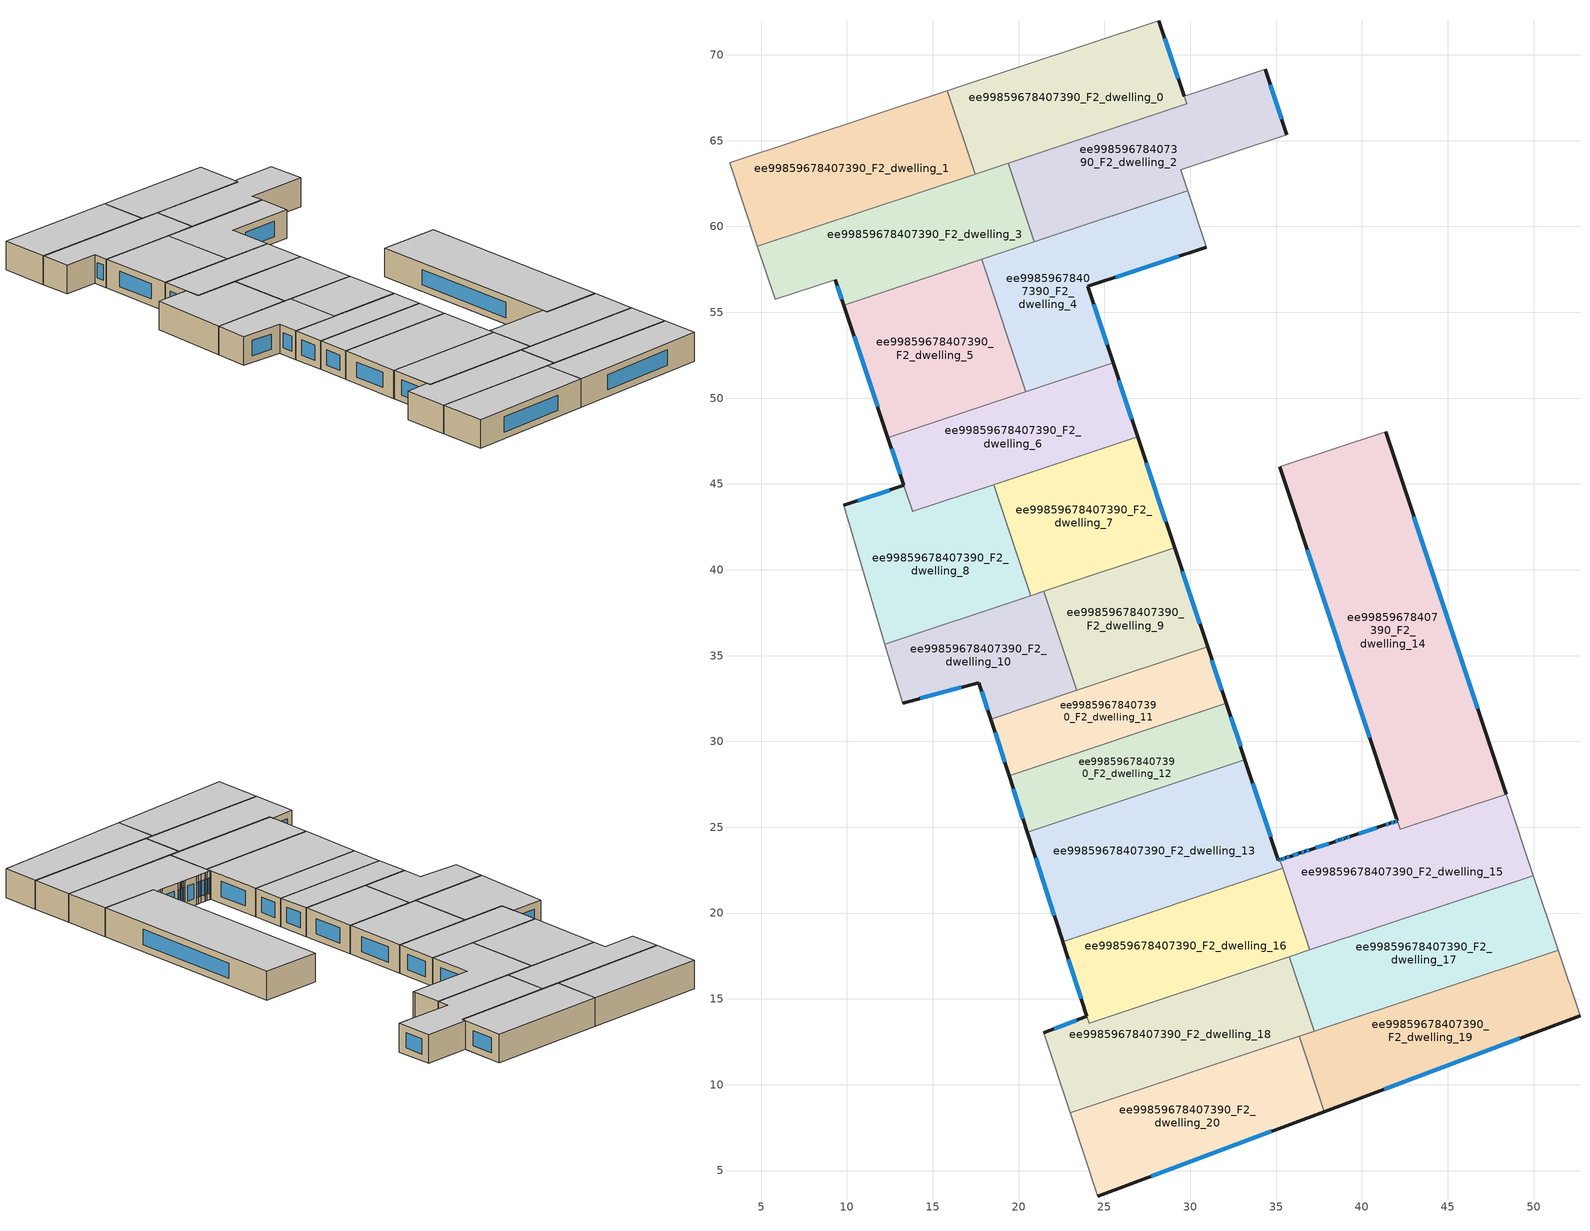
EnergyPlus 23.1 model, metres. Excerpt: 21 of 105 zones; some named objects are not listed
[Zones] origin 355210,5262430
ee99859678407390_F2_dwelling_0
 floor to ee99859678407390_F1_dwelling_0 (EU_floor_Construction): 28.17,71.99 29.78,67.15 17.46,63.05 15.84,67.92 z6
 wall outside (EU_wall_Construction): 29.64,67.58 28.17,71.99 z6:9
 wall to ee99859678407390_F2_dwelling_1 (EU_wall_Construction): 15.84,67.92 17.46,63.05 z6:9
 wall adiabatic (EU_wall_Construction): 28.17,71.99 15.84,67.92 z6:9
 wall to ee99859678407390_F2_dwelling_3 (EU_wall_Construction): 17.46,63.05 19.4,63.69 z6:9
 wall to ee99859678407390_F2_dwelling_2 (EU_wall_Construction): 20.61,64.1 29.78,67.15 29.64,67.58 / 19.4,63.69 20.61,64.09 z6:9
 window (EU_Window_Construction): 29.29,68.62 28.52,70.95 z6.7:8.3
 ceiling to ee99859678407390_F3_dwelling_0 (EU_floor_Construction): 29.78,67.15 28.17,71.99 15.84,67.92 17.46,63.05 z9
ee99859678407390_F2_dwelling_1
 floor to ee99859678407390_F1_dwelling_1 (EU_floor_Construction): 15.84,67.92 17.46,63.05 4.78,58.83 3.16,63.72 z6
 wall adiabatic (EU_wall_Construction): 15.84,67.92 3.16,63.72 4.78,58.83 z6:9
 wall to ee99859678407390_F2_dwelling_3 (EU_wall_Construction): 4.78,58.83 17.46,63.05 z6:9
 ceiling to ee99859678407390_F3_dwelling_1 (EU_floor_Construction): 17.46,63.05 15.84,67.92 3.16,63.72 4.78,58.83 z9
ee99859678407390_F2_dwelling_10
 floor to ee99859678407390_F1_dwelling_10 (EU_floor_Construction): 21.46,38.74 23.38,32.97 18.38,31.3 17.69,33.43 13.24,32.24 12.22,35.66 z6
 wall outside (EU_wall_Construction): 13.24,32.24 17.69,33.43 18.38,31.3 z6:9
 wall to ee99859678407390_F2_dwelling_9 (EU_wall_Construction): 23.38,32.97 21.46,38.74 z6:9
 wall adiabatic (EU_wall_Construction): 12.22,35.66 13.24,32.24 z6:9
 wall to ee99859678407390_F2_dwelling_8 (EU_wall_Construction): 20.7,38.49 12.22,35.66 z6:9
 wall to ee99859678407390_F2_dwelling_11 (EU_wall_Construction): 18.38,31.3 23.38,32.97 z6:9
 wall to ee99859678407390_F2_dwelling_7 (EU_wall_Construction): 21.46,38.74 20.7,38.49 z6:9
 window (EU_Window_Construction): 17.85,32.93 18.22,31.8 / 14.28,32.52 16.65,33.15 z6.7:8.3
 ceiling to ee99859678407390_F3_dwelling_10 (EU_floor_Construction): 23.38,32.97 21.46,38.74 12.22,35.66 13.24,32.24 17.69,33.43 18.38,31.3 z9
ee99859678407390_F2_dwelling_11
 floor to ee99859678407390_F1_dwelling_11 (EU_floor_Construction): 31.01,35.5 32.1,32.22 19.44,28.01 18.38,31.3 z6
 wall outside (EU_wall_Construction): 18.38,31.3 19.44,28.01 / 32.1,32.22 31.01,35.5 z6:9
 wall to ee99859678407390_F2_dwelling_12 (EU_wall_Construction): 19.44,28.01 32.1,32.22 z6:9
 wall to ee99859678407390_F2_dwelling_9 (EU_wall_Construction): 31.01,35.5 23.38,32.97 z6:9
 window (EU_Window_Construction): 18.63,30.53 19.19,28.78 / 31.84,32.99 31.26,34.73 z6.7:8.3
 ceiling to ee99859678407390_F3_dwelling_11 (EU_floor_Construction): 32.1,32.22 31.01,35.5 18.38,31.3 19.44,28.01 z9
ee99859678407390_F2_dwelling_12
 floor to ee99859678407390_F1_dwelling_12 (EU_floor_Construction): 32.1,32.22 33.19,28.94 20.51,24.72 19.44,28.01 z6
 wall outside (EU_wall_Construction): 19.44,28.01 20.51,24.72 / 33.19,28.94 32.1,32.22 z6:9
 wall to ee99859678407390_F2_dwelling_13 (EU_wall_Construction): 20.51,24.72 33.19,28.94 z6:9
 window (EU_Window_Construction): 19.69,27.24 20.26,25.49 / 32.93,29.71 32.35,31.45 z6.7:8.3
 ceiling to ee99859678407390_F3_dwelling_12 (EU_floor_Construction): 33.19,28.94 32.1,32.22 19.44,28.01 20.51,24.72 z9
ee99859678407390_F2_dwelling_13
 floor to ee99859678407390_F1_dwelling_13 (EU_floor_Construction): 33.19,28.94 35.14,23.08 35.22,23.1 35.39,22.6 22.57,18.34 22.57,18.35 20.51,24.72 z6
 wall outside (EU_wall_Construction): 20.51,24.72 22.57,18.35 22.57,18.34 / 35.22,23.1 35.14,23.08 33.19,28.94 z6:9
 wall to ee99859678407390_F2_dwelling_16 (EU_wall_Construction): 22.57,18.34 35.39,22.6 z6:9
 wall to ee99859678407390_F2_dwelling_15 (EU_wall_Construction): 35.39,22.6 35.22,23.1 z6:9
 window (EU_Window_Construction): 20.99,23.22 22.08,19.84 / 34.68,24.45 33.65,27.56 / 35.2,23.1 35.16,23.08 z6.7:8.3
 ceiling to ee99859678407390_F3_dwelling_13 (EU_floor_Construction): 35.39,22.6 35.22,23.1 35.14,23.08 33.19,28.94 20.51,24.72 22.57,18.35 22.57,18.34 z9
ee99859678407390_F2_dwelling_14
 floor to ee99859678407390_F1_dwelling_14 (EU_floor_Construction): 41.38,48.05 48.41,26.93 42.23,24.88 35.2,46 z6
 wall outside (EU_wall_Construction): 35.2,46 42.06,25.38 / 48.41,26.93 41.38,48.05 z6:9
 wall adiabatic (EU_wall_Construction): 41.38,48.05 35.2,46 z6:9
 wall to ee99859678407390_F2_dwelling_15 (EU_wall_Construction): 42.06,25.38 42.22,24.88 / 42.23,24.88 48.41,26.93 z6:9
 window (EU_Window_Construction): 36.81,41.16 40.45,30.22 / 46.76,31.89 43.03,43.09 z6.7:8.3
 ceiling to ee99859678407390_F3_dwelling_14 (EU_floor_Construction): 48.41,26.93 41.38,48.05 35.2,46 42.23,24.88 z9
ee99859678407390_F2_dwelling_15
 floor to ee99859678407390_F1_dwelling_15 (EU_floor_Construction): 48.41,26.93 49.99,22.19 36.96,17.86 35.22,23.11 35.28,23.12 35.56,23.22 35.85,23.31 35.88,23.32 36.42,23.5 36.7,23.6 36.99,23.69 38.41,24.17 38.7,24.26 38.78,24.29 39,24.36 39.07,24.38 39.35,24.48 41.35,25.14 41.63,25.23 41.92,25.33 42.06,25.38 42.22,24.88 z6
 wall outside (EU_wall_Construction): 42.06,25.38 41.92,25.33 41.63,25.23 41.35,25.14 39.35,24.48 39.07,24.38 39,24.36 38.78,24.29 38.7,24.26 38.41,24.17 36.99,23.69 36.7,23.6 36.42,23.5 35.88,23.32 35.85,23.31 35.56,23.22 35.28,23.12 35.22,23.11 z6:9
 wall adiabatic (EU_wall_Construction): 49.99,22.19 48.41,26.93 z6:9
 wall to ee99859678407390_F2_dwelling_17 (EU_wall_Construction): 36.96,17.86 49.99,22.19 z6:9
 wall to ee99859678407390_F2_dwelling_16 (EU_wall_Construction): 35.39,22.6 36.96,17.86 z6:9
 window (EU_Window_Construction): 35.26,23.12 35.23,23.11 / 35.5,23.2 35.34,23.15 / 35.78,23.29 35.63,23.24 / 36.29,23.46 36,23.37 / 36.64,23.57 36.48,23.52 / 36.92,23.67 36.77,23.62 / 38.08,24.05 37.32,23.8 / 38.63,24.24 38.48,24.19 / 38.76,24.28 38.72,24.27 / 38.95,24.34 38.83,24.3 / 39.05,24.38 39.02,24.37 / 39.29,24.45 39.13,24.4 / 40.88,24.98 39.82,24.63 / 41.56,25.21 41.41,25.16 / 41.85,25.31 41.7,25.26 / 42.02,25.36 41.95,25.34 z6.7:8.3
 ceiling to ee99859678407390_F3_dwelling_15 (EU_floor_Construction): 49.99,22.19 48.41,26.93 42.22,24.88 42.06,25.38 41.92,25.33 41.63,25.23 41.35,25.14 39.35,24.48 39.07,24.38 39,24.36 38.78,24.29 38.7,24.26 38.41,24.17 36.99,23.69 36.7,23.6 36.42,23.5 35.88,23.32 35.85,23.31 35.56,23.22 35.28,23.12 35.22,23.11 36.96,17.86 z9
ee99859678407390_F2_dwelling_16
 floor to ee99859678407390_F1_dwelling_16 (EU_floor_Construction): 35.39,22.6 36.96,17.86 24.11,13.58 22.57,18.34 z6
 wall outside (EU_wall_Construction): 22.57,18.34 23.97,13.99 z6:9
 wall to ee99859678407390_F2_dwelling_18 (EU_wall_Construction): 23.98,13.98 24.11,13.58 35.78,17.46 z6:9
 wall to ee99859678407390_F2_dwelling_17 (EU_wall_Construction): 35.78,17.46 36.96,17.86 z6:9
 window (EU_Window_Construction): 22.9,17.32 23.64,15.01 z6.7:8.3
 ceiling to ee99859678407390_F3_dwelling_16 (EU_floor_Construction): 36.96,17.86 35.39,22.6 22.57,18.34 24.11,13.58 z9
ee99859678407390_F2_dwelling_17
 floor to ee99859678407390_F1_dwelling_17 (EU_floor_Construction): 49.99,22.19 51.43,17.83 37.22,13.11 35.78,17.46 z6
 wall adiabatic (EU_wall_Construction): 51.43,17.83 49.99,22.19 z6:9
 wall to ee99859678407390_F2_dwelling_18 (EU_wall_Construction): 35.78,17.46 37.22,13.11 z6:9
 wall to ee99859678407390_F2_dwelling_19 (EU_wall_Construction): 37.22,13.11 51.43,17.83 z6:9
 ceiling to ee99859678407390_F3_dwelling_17 (EU_floor_Construction): 51.43,17.83 49.99,22.19 35.78,17.46 37.22,13.11 z9
ee99859678407390_F2_dwelling_18
 floor to ee99859678407390_F1_dwelling_18 (EU_floor_Construction): 35.78,17.46 37.22,13.11 23.01,8.38 21.47,13.04 23.98,13.98 24.11,13.58 z6
 wall outside (EU_wall_Construction): 23.98,13.98 21.47,13.04 z6:9
 wall adiabatic (EU_wall_Construction): 21.47,13.04 23.01,8.38 z6:9
 wall to ee99859678407390_F2_dwelling_20 (EU_wall_Construction): 23.01,8.38 36.36,12.82 z6:9
 wall to ee99859678407390_F2_dwelling_19 (EU_wall_Construction): 36.36,12.82 37.23,13.11 z6:9
 window (EU_Window_Construction): 23.39,13.76 22.06,13.26 z6.7:8.3
 ceiling to ee99859678407390_F3_dwelling_18 (EU_floor_Construction): 37.22,13.11 35.78,17.46 24.11,13.58 23.98,13.98 21.47,13.04 23.01,8.38 z9
ee99859678407390_F2_dwelling_19
 floor to ee99859678407390_F1_dwelling_19 (EU_floor_Construction): 51.43,17.83 52.7,14.01 37.81,8.44 36.36,12.82 z6
 wall outside (EU_wall_Construction): 37.81,8.44 52.7,14.01 z6:9
 wall adiabatic (EU_wall_Construction): 52.7,14.01 51.43,17.83 z6:9
 wall to ee99859678407390_F2_dwelling_20 (EU_wall_Construction): 36.36,12.82 37.81,8.44 z6:9
 window (EU_Window_Construction): 41.31,9.75 49.21,12.7 z6.7:8.3
 ceiling to ee99859678407390_F3_dwelling_19 (EU_floor_Construction): 52.7,14.01 51.43,17.83 36.36,12.82 37.81,8.44 z9
ee99859678407390_F2_dwelling_2
 floor to ee99859678407390_F1_dwelling_2 (EU_floor_Construction): 34.37,69.14 35.63,65.35 29.45,63.31 29.86,62.07 20.92,59.1 19.4,63.69 29.78,67.15 29.64,67.58 z6
 wall outside (EU_wall_Construction): 35.63,65.35 34.37,69.14 z6:9
 wall adiabatic (EU_wall_Construction): 29.86,62.07 29.45,63.31 35.63,65.35 / 34.37,69.14 29.64,67.58 z6:9
 wall to ee99859678407390_F2_dwelling_3 (EU_wall_Construction): 19.4,63.69 20.92,59.1 z6:9
 wall to ee99859678407390_F2_dwelling_4 (EU_wall_Construction): 20.92,59.1 29.86,62.07 z6:9
 window (EU_Window_Construction): 35.34,66.24 34.67,68.25 z6.7:8.3
 ceiling to ee99859678407390_F3_dwelling_2 (EU_floor_Construction): 35.63,65.35 34.37,69.14 29.64,67.58 29.78,67.15 19.4,63.69 20.92,59.1 29.86,62.07 29.45,63.31 z9
ee99859678407390_F2_dwelling_20
 floor to ee99859678407390_F1_dwelling_20 (EU_floor_Construction): 36.36,12.82 37.81,8.44 24.62,3.5 23.01,8.38 z6
 wall outside (EU_wall_Construction): 24.62,3.5 37.81,8.44 z6:9
 wall adiabatic (EU_wall_Construction): 23.01,8.38 24.62,3.5 z6:9
 window (EU_Window_Construction): 27.72,4.66 34.72,7.28 z6.7:8.3
 ceiling to ee99859678407390_F3_dwelling_20 (EU_floor_Construction): 37.81,8.44 36.36,12.82 23.01,8.38 24.62,3.5 z9
ee99859678407390_F2_dwelling_3
 floor to ee99859678407390_F1_dwelling_3 (EU_floor_Construction): 19.4,63.69 20.92,59.1 9.83,55.41 9.33,56.91 5.81,55.75 4.78,58.83 z6
 wall outside (EU_wall_Construction): 9.33,56.91 9.83,55.41 z6:9
 wall adiabatic (EU_wall_Construction): 4.78,58.83 5.81,55.75 9.33,56.91 z6:9
 wall to ee99859678407390_F2_dwelling_5 (EU_wall_Construction): 9.83,55.41 17.85,58.08 z6:9
 wall to ee99859678407390_F2_dwelling_4 (EU_wall_Construction): 17.85,58.08 20.92,59.1 z6:9
 window (EU_Window_Construction): 9.45,56.56 9.71,55.76 z6.7:8.3
 ceiling to ee99859678407390_F3_dwelling_3 (EU_floor_Construction): 20.92,59.1 19.4,63.69 4.78,58.83 5.81,55.75 9.33,56.91 9.83,55.41 z9
ee99859678407390_F2_dwelling_4
 floor to ee99859678407390_F1_dwelling_4 (EU_floor_Construction): 29.86,62.07 30.88,58.98 30.94,58.8 24.02,56.51 25.5,52.06 20.41,50.37 17.85,58.08 z6
 wall outside (EU_wall_Construction): 25.5,52.06 24.02,56.51 30.94,58.8 z6:9
 wall to ee99859678407390_F2_dwelling_5 (EU_wall_Construction): 17.85,58.08 20.41,50.37 z6:9
 wall adiabatic (EU_wall_Construction): 30.94,58.8 30.88,58.98 29.86,62.07 z6:9
 wall to ee99859678407390_F2_dwelling_6 (EU_wall_Construction): 20.41,50.37 25.5,52.06 z6:9
 window (EU_Window_Construction): 25.65,57.05 29.32,58.26 / 25.15,53.1 24.37,55.47 z6.7:8.3
 ceiling to ee99859678407390_F3_dwelling_4 (EU_floor_Construction): 25.5,52.06 24.02,56.51 30.94,58.8 30.88,58.98 29.86,62.07 17.85,58.08 20.41,50.37 z9
ee99859678407390_F2_dwelling_5
 floor to ee99859678407390_F1_dwelling_5 (EU_floor_Construction): 17.85,58.08 20.41,50.37 12.39,47.7 9.83,55.41 z6
 wall outside (EU_wall_Construction): 9.83,55.41 12.39,47.7 z6:9
 wall to ee99859678407390_F2_dwelling_6 (EU_wall_Construction): 12.39,47.7 20.41,50.36 z6:9
 window (EU_Window_Construction): 10.43,53.6 11.79,49.51 z6.7:8.3
 ceiling to ee99859678407390_F3_dwelling_5 (EU_floor_Construction): 20.41,50.37 17.85,58.08 9.83,55.41 12.39,47.7 z9
ee99859678407390_F2_dwelling_6
 floor to ee99859678407390_F1_dwelling_6 (EU_floor_Construction): 25.5,52.06 26.93,47.75 13.83,43.39 12.39,47.7 z6
 wall outside (EU_wall_Construction): 12.39,47.7 13.32,44.92 / 26.93,47.75 25.5,52.06 z6:9
 wall to ee99859678407390_F2_dwelling_8 (EU_wall_Construction): 13.32,44.91 13.82,43.39 / 13.83,43.39 18.55,44.96 z6:9
 wall to ee99859678407390_F2_dwelling_7 (EU_wall_Construction): 18.55,44.96 26.93,47.75 z6:9
 window (EU_Window_Construction): 12.61,47.05 13.1,45.57 / 26.6,48.76 25.84,51.05 z6.7:8.3
 ceiling to ee99859678407390_F3_dwelling_6 (EU_floor_Construction): 26.93,47.75 25.5,52.06 12.39,47.7 13.83,43.39 z9
ee99859678407390_F2_dwelling_7
 floor to ee99859678407390_F1_dwelling_7 (EU_floor_Construction): 26.93,47.75 29.09,41.27 20.7,38.49 18.55,44.96 z6
 wall outside (EU_wall_Construction): 29.09,41.27 26.93,47.75 z6:9
 wall to ee99859678407390_F2_dwelling_8 (EU_wall_Construction): 18.55,44.96 20.7,38.49 z6:9
 wall to ee99859678407390_F2_dwelling_9 (EU_wall_Construction): 21.46,38.74 29.09,41.27 z6:9
 window (EU_Window_Construction): 28.58,42.8 27.44,46.23 z6.7:8.3
 ceiling to ee99859678407390_F3_dwelling_7 (EU_floor_Construction): 29.09,41.27 26.93,47.75 18.55,44.96 20.7,38.49 z9
ee99859678407390_F2_dwelling_8
 floor to ee99859678407390_F1_dwelling_8 (EU_floor_Construction): 18.55,44.96 20.7,38.49 12.22,35.66 9.8,43.75 13.32,44.91 13.82,43.39 z6
 wall outside (EU_wall_Construction): 13.32,44.91 9.8,43.75 z6:9
 wall adiabatic (EU_wall_Construction): 9.8,43.75 12.22,35.66 z6:9
 window (EU_Window_Construction): 12.49,44.64 10.63,44.03 z6.7:8.3
 ceiling to ee99859678407390_F3_dwelling_8 (EU_floor_Construction): 20.7,38.49 18.55,44.96 13.82,43.39 13.32,44.91 9.8,43.75 12.22,35.66 z9
ee99859678407390_F2_dwelling_9
 floor to ee99859678407390_F1_dwelling_9 (EU_floor_Construction): 29.09,41.27 31.01,35.5 23.38,32.97 21.46,38.74 z6
 wall outside (EU_wall_Construction): 31.01,35.5 29.09,41.27 z6:9
 window (EU_Window_Construction): 30.56,36.86 29.54,39.92 z6.7:8.3
 ceiling to ee99859678407390_F3_dwelling_9 (EU_floor_Construction): 31.01,35.5 29.09,41.27 21.46,38.74 23.38,32.97 z9
[Building]
EU S2 Campaign: North Axis=0; Terrain=City; Solar Distribution=FullExterior
[Site:Location]
Budapest.Ferenc.Liszt.Intl.AP: Latitude=47.437; Longitude=19.256; Time Zone=1; Elevation=185
[SizingPeriod:WeatherFileDays]
AnnualSizingPeriod: Begin Month=1; Begin Day of Month=1; End Month=12; End Day of Month=31; Day of Week for Start Day=Monday; Use Weather File Daylight Saving Period=No; Use Weather File Rain and Snow Indicators=No
[MATERIAL]
EU_InternalMass_Material: Roughness=MediumRough; Thickness=0.1; Conductivity=1; Density=1800; Specific Heat=900; Thermal Absorptance=0.9; Solar Absorptance=0.7; Visible Absorptance=0.7
[MATERIAL:NOMASS] Roughness=MediumRough; Thermal Absorptance=0.9; Solar Absorptance=0.7; Visible Absorptance=0.7
Name | Thermal Resistance
EU_wall_NoMass | 0.832559
EU_floor_NoMass | 0.872794
[WINDOWMATERIAL:SIMPLEGLAZINGSYSTEM]
EU_Window_SimpleGlazing: UFactor=2.79869; Solar Heat Gain Coefficient=0.75; Visible Transmittance=0.75
[CONSTRUCTION]
EU_wall_Construction: EU_wall_NoMass
EU_floor_Construction: EU_floor_NoMass
EU_Window_Construction: EU_Window_SimpleGlazing
EU_InternalMass_Construction: EU_InternalMass_Material
[ZONE] Type=1; Multiplier=1; Ceiling Height=autocalculate; Floor Area=autocalculate; Part of Total Floor Area=Yes
Name | Volume
ee99859678407390_F2_dwelling_0 | 199.211
ee99859678407390_F2_dwelling_1 | 206.01
ee99859678407390_F2_dwelling_10 | 146.577
ee99859678407390_F2_dwelling_11 | 138.333
ee99859678407390_F2_dwelling_12 | 138.451
ee99859678407390_F2_dwelling_13 | 269.72
ee99859678407390_F2_dwelling_14 | 435.014
ee99859678407390_F2_dwelling_15 | 217.399
ee99859678407390_F2_dwelling_16 | 202.817
ee99859678407390_F2_dwelling_17 | 206.001
ee99859678407390_F2_dwelling_18 | 208.926
ee99859678407390_F2_dwelling_19 | 205.997
ee99859678407390_F2_dwelling_2 | 212.802
ee99859678407390_F2_dwelling_20 | 206
ee99859678407390_F2_dwelling_3 | 205.986
ee99859678407390_F2_dwelling_4 | 205.993
ee99859678407390_F2_dwelling_5 | 205.978
ee99859678407390_F2_dwelling_6 | 188.025
ee99859678407390_F2_dwelling_7 | 181
ee99859678407390_F2_dwelling_8 | 198.961
ee99859678407390_F2_dwelling_9 | 146.588
[INTERNALMASS] Construction=EU_InternalMass_Construction
Name | Zone or ZoneList | Surface Area
ee99859678407390_F2_dwelling_0_EU_InternalMass | ee99859678407390_F2_dwelling_0 | 66.4057
ee99859678407390_F2_dwelling_1_EU_InternalMass | ee99859678407390_F2_dwelling_1 | 68.6711
ee99859678407390_F2_dwelling_2_EU_InternalMass | ee99859678407390_F2_dwelling_2 | 70.9336
ee99859678407390_F2_dwelling_3_EU_InternalMass | ee99859678407390_F2_dwelling_3 | 68.6622
ee99859678407390_F2_dwelling_4_EU_InternalMass | ee99859678407390_F2_dwelling_4 | 68.6645
ee99859678407390_F2_dwelling_5_EU_InternalMass | ee99859678407390_F2_dwelling_5 | 68.6596
ee99859678407390_F2_dwelling_6_EU_InternalMass | ee99859678407390_F2_dwelling_6 | 62.6867
ee99859678407390_F2_dwelling_7_EU_InternalMass | ee99859678407390_F2_dwelling_7 | 60.3334
ee99859678407390_F2_dwelling_8_EU_InternalMass | ee99859678407390_F2_dwelling_8 | 66.3204
ee99859678407390_F2_dwelling_9_EU_InternalMass | ee99859678407390_F2_dwelling_9 | 48.8613
ee99859678407390_F2_dwelling_10_EU_InternalMass | ee99859678407390_F2_dwelling_10 | 48.8581
ee99859678407390_F2_dwelling_11_EU_InternalMass | ee99859678407390_F2_dwelling_11 | 46.1108
ee99859678407390_F2_dwelling_12_EU_InternalMass | ee99859678407390_F2_dwelling_12 | 46.1502
ee99859678407390_F2_dwelling_13_EU_InternalMass | ee99859678407390_F2_dwelling_13 | 89.9051
ee99859678407390_F2_dwelling_14_EU_InternalMass | ee99859678407390_F2_dwelling_14 | 145.046
ee99859678407390_F2_dwelling_15_EU_InternalMass | ee99859678407390_F2_dwelling_15 | 72.4637
ee99859678407390_F2_dwelling_16_EU_InternalMass | ee99859678407390_F2_dwelling_16 | 67.6179
ee99859678407390_F2_dwelling_17_EU_InternalMass | ee99859678407390_F2_dwelling_17 | 68.667
ee99859678407390_F2_dwelling_18_EU_InternalMass | ee99859678407390_F2_dwelling_18 | 69.6415
ee99859678407390_F2_dwelling_19_EU_InternalMass | ee99859678407390_F2_dwelling_19 | 68.6655
ee99859678407390_F2_dwelling_20_EU_InternalMass | ee99859678407390_F2_dwelling_20 | 68.6669
[OTHEREQUIPMENT] Fuel Type=Electricity; Design Level Calculation Method=Watts/Area; Power per Zone Floor Area=1; Fraction Latent=0; Fraction Radiant=0; Fraction Lost=0; Carbon Dioxide Generation Rate=0; EndUse Subcategory=EU_Step8_InternalGains
Name | Zone or ZoneList or Space or SpaceList | Schedule
EU_Step8_InternalGain_ee99859678407390_F2_dwelling_0_f000 | ee99859678407390_F2_dwelling_0 | EU_Step8_GainSchedule_ee99859678407390_F2_dwelling_0_f000
EU_Step8_InternalGain_ee99859678407390_F2_dwelling_1_f000 | ee99859678407390_F2_dwelling_1 | EU_Step8_GainSchedule_ee99859678407390_F2_dwelling_1_f000
EU_Step8_InternalGain_ee99859678407390_F2_dwelling_2_f000 | ee99859678407390_F2_dwelling_2 | EU_Step8_GainSchedule_ee99859678407390_F2_dwelling_2_f000
EU_Step8_InternalGain_ee99859678407390_F2_dwelling_3_f000 | ee99859678407390_F2_dwelling_3 | EU_Step8_GainSchedule_ee99859678407390_F2_dwelling_3_f000
EU_Step8_InternalGain_ee99859678407390_F2_dwelling_4_f000 | ee99859678407390_F2_dwelling_4 | EU_Step8_GainSchedule_ee99859678407390_F2_dwelling_4_f000
EU_Step8_InternalGain_ee99859678407390_F2_dwelling_5_f000 | ee99859678407390_F2_dwelling_5 | EU_Step8_GainSchedule_ee99859678407390_F2_dwelling_5_f000
EU_Step8_InternalGain_ee99859678407390_F2_dwelling_6_f000 | ee99859678407390_F2_dwelling_6 | EU_Step8_GainSchedule_ee99859678407390_F2_dwelling_6_f000
EU_Step8_InternalGain_ee99859678407390_F2_dwelling_7_f000 | ee99859678407390_F2_dwelling_7 | EU_Step8_GainSchedule_ee99859678407390_F2_dwelling_7_f000
EU_Step8_InternalGain_ee99859678407390_F2_dwelling_8_f000 | ee99859678407390_F2_dwelling_8 | EU_Step8_GainSchedule_ee99859678407390_F2_dwelling_8_f000
EU_Step8_InternalGain_ee99859678407390_F2_dwelling_9_f000 | ee99859678407390_F2_dwelling_9 | EU_Step8_GainSchedule_ee99859678407390_F2_dwelling_9_f000
EU_Step8_InternalGain_ee99859678407390_F2_dwelling_10_f000 | ee99859678407390_F2_dwelling_10 | EU_Step8_GainSchedule_ee99859678407390_F2_dwelling_10_f000
EU_Step8_InternalGain_ee99859678407390_F2_dwelling_11_f000 | ee99859678407390_F2_dwelling_11 | EU_Step8_GainSchedule_ee99859678407390_F2_dwelling_11_f000
EU_Step8_InternalGain_ee99859678407390_F2_dwelling_12_f000 | ee99859678407390_F2_dwelling_12 | EU_Step8_GainSchedule_ee99859678407390_F2_dwelling_12_f000
EU_Step8_InternalGain_ee99859678407390_F2_dwelling_13_f000 | ee99859678407390_F2_dwelling_13 | EU_Step8_GainSchedule_ee99859678407390_F2_dwelling_13_f000
EU_Step8_InternalGain_ee99859678407390_F2_dwelling_14_f000 | ee99859678407390_F2_dwelling_14 | EU_Step8_GainSchedule_ee99859678407390_F2_dwelling_14_f000
EU_Step8_InternalGain_ee99859678407390_F2_dwelling_15_f000 | ee99859678407390_F2_dwelling_15 | EU_Step8_GainSchedule_ee99859678407390_F2_dwelling_15_f000
EU_Step8_InternalGain_ee99859678407390_F2_dwelling_16_f000 | ee99859678407390_F2_dwelling_16 | EU_Step8_GainSchedule_ee99859678407390_F2_dwelling_16_f000
EU_Step8_InternalGain_ee99859678407390_F2_dwelling_17_f000 | ee99859678407390_F2_dwelling_17 | EU_Step8_GainSchedule_ee99859678407390_F2_dwelling_17_f000
EU_Step8_InternalGain_ee99859678407390_F2_dwelling_18_f000 | ee99859678407390_F2_dwelling_18 | EU_Step8_GainSchedule_ee99859678407390_F2_dwelling_18_f000
EU_Step8_InternalGain_ee99859678407390_F2_dwelling_19_f000 | ee99859678407390_F2_dwelling_19 | EU_Step8_GainSchedule_ee99859678407390_F2_dwelling_19_f000
EU_Step8_InternalGain_ee99859678407390_F2_dwelling_20_f000 | ee99859678407390_F2_dwelling_20 | EU_Step8_GainSchedule_ee99859678407390_F2_dwelling_20_f000
[ZONEVENTILATION:DESIGNFLOWRATE] Schedule=EU_AlwaysOn; Design Flow Rate Calculation Method=AirChanges/Hour; Air Changes per Hour=0.475469; Ventilation Type=Natural; Fan Pressure Rise=0; Fan Total Efficiency=1; Constant Term Coefficient=1; Temperature Term Coefficient=0; Velocity Term Coefficient=0; Velocity Squared Term Coefficient=0; Minimum Indoor Temperature=-100; Maximum Indoor Temperature=100; Delta Temperature=-100; Minimum Outdoor Temperature=-100; Maximum Outdoor Temperature=100; Maximum Wind Speed=40
Name | Zone or ZoneList or Space or SpaceList
EU_ConstantAir_ee99859678407390_F2_dwelling_0 | ee99859678407390_F2_dwelling_0
EU_ConstantAir_ee99859678407390_F2_dwelling_1 | ee99859678407390_F2_dwelling_1
EU_ConstantAir_ee99859678407390_F2_dwelling_2 | ee99859678407390_F2_dwelling_2
EU_ConstantAir_ee99859678407390_F2_dwelling_3 | ee99859678407390_F2_dwelling_3
EU_ConstantAir_ee99859678407390_F2_dwelling_4 | ee99859678407390_F2_dwelling_4
EU_ConstantAir_ee99859678407390_F2_dwelling_5 | ee99859678407390_F2_dwelling_5
EU_ConstantAir_ee99859678407390_F2_dwelling_6 | ee99859678407390_F2_dwelling_6
EU_ConstantAir_ee99859678407390_F2_dwelling_7 | ee99859678407390_F2_dwelling_7
EU_ConstantAir_ee99859678407390_F2_dwelling_8 | ee99859678407390_F2_dwelling_8
EU_ConstantAir_ee99859678407390_F2_dwelling_9 | ee99859678407390_F2_dwelling_9
EU_ConstantAir_ee99859678407390_F2_dwelling_10 | ee99859678407390_F2_dwelling_10
EU_ConstantAir_ee99859678407390_F2_dwelling_11 | ee99859678407390_F2_dwelling_11
EU_ConstantAir_ee99859678407390_F2_dwelling_12 | ee99859678407390_F2_dwelling_12
EU_ConstantAir_ee99859678407390_F2_dwelling_13 | ee99859678407390_F2_dwelling_13
EU_ConstantAir_ee99859678407390_F2_dwelling_14 | ee99859678407390_F2_dwelling_14
EU_ConstantAir_ee99859678407390_F2_dwelling_15 | ee99859678407390_F2_dwelling_15
EU_ConstantAir_ee99859678407390_F2_dwelling_16 | ee99859678407390_F2_dwelling_16
EU_ConstantAir_ee99859678407390_F2_dwelling_17 | ee99859678407390_F2_dwelling_17
EU_ConstantAir_ee99859678407390_F2_dwelling_18 | ee99859678407390_F2_dwelling_18
EU_ConstantAir_ee99859678407390_F2_dwelling_19 | ee99859678407390_F2_dwelling_19
EU_ConstantAir_ee99859678407390_F2_dwelling_20 | ee99859678407390_F2_dwelling_20
[HVACTEMPLATE:ZONE:IDEALLOADSAIRSYSTEM] System Availability Schedule=EU_AlwaysOn; Maximum Heating Supply Air Temperature=50; Minimum Cooling Supply Air Temperature=13; Maximum Heating Supply Air Humidity Ratio=0.0156; Minimum Cooling Supply Air Humidity Ratio=0.0077; Heating Limit=NoLimit; Cooling Limit=NoLimit; Heating Availability Schedule=EU_AlwaysOn; Cooling Availability Schedule=EU_CoolingOff; Dehumidification Control Type=ConstantSensibleHeatRatio; Cooling Sensible Heat Ratio=0.7; Dehumidification Setpoint=60; Humidification Control Type=None; Humidification Setpoint=30; Outdoor Air Method=None; Outdoor Air Flow Rate per Person=0.00944; Outdoor Air Flow Rate per Zone Floor Area=0; Outdoor Air Flow Rate per Zone=0; Demand Controlled Ventilation Type=None; Outdoor Air Economizer Type=NoEconomizer; Heat Recovery Type=None; Sensible Heat Recovery Effectiveness=0.7; Latent Heat Recovery Effectiveness=0.65
Name | Template Thermostat
ee99859678407390_F2_dwelling_0 | EU_HeatOnly_ee99859678407390_F2_dwelling_0
ee99859678407390_F2_dwelling_1 | EU_HeatOnly_ee99859678407390_F2_dwelling_1
ee99859678407390_F2_dwelling_2 | EU_HeatOnly_ee99859678407390_F2_dwelling_2
ee99859678407390_F2_dwelling_3 | EU_HeatOnly_ee99859678407390_F2_dwelling_3
ee99859678407390_F2_dwelling_4 | EU_HeatOnly_ee99859678407390_F2_dwelling_4
ee99859678407390_F2_dwelling_5 | EU_HeatOnly_ee99859678407390_F2_dwelling_5
ee99859678407390_F2_dwelling_6 | EU_HeatOnly_ee99859678407390_F2_dwelling_6
ee99859678407390_F2_dwelling_7 | EU_HeatOnly_ee99859678407390_F2_dwelling_7
ee99859678407390_F2_dwelling_8 | EU_HeatOnly_ee99859678407390_F2_dwelling_8
ee99859678407390_F2_dwelling_9 | EU_HeatOnly_ee99859678407390_F2_dwelling_9
ee99859678407390_F2_dwelling_10 | EU_HeatOnly_ee99859678407390_F2_dwelling_10
ee99859678407390_F2_dwelling_11 | EU_HeatOnly_ee99859678407390_F2_dwelling_11
ee99859678407390_F2_dwelling_12 | EU_HeatOnly_ee99859678407390_F2_dwelling_12
ee99859678407390_F2_dwelling_13 | EU_HeatOnly_ee99859678407390_F2_dwelling_13
ee99859678407390_F2_dwelling_14 | EU_HeatOnly_ee99859678407390_F2_dwelling_14
ee99859678407390_F2_dwelling_15 | EU_HeatOnly_ee99859678407390_F2_dwelling_15
ee99859678407390_F2_dwelling_16 | EU_HeatOnly_ee99859678407390_F2_dwelling_16
ee99859678407390_F2_dwelling_17 | EU_HeatOnly_ee99859678407390_F2_dwelling_17
ee99859678407390_F2_dwelling_18 | EU_HeatOnly_ee99859678407390_F2_dwelling_18
ee99859678407390_F2_dwelling_19 | EU_HeatOnly_ee99859678407390_F2_dwelling_19
ee99859678407390_F2_dwelling_20 | EU_HeatOnly_ee99859678407390_F2_dwelling_20
[SIZING:ZONE] Zone Cooling Design Supply Air Temperature Input Method=SupplyAirTemperature; Zone Cooling Design Supply Air Temperature=13; Zone Heating Design Supply Air Temperature Input Method=SupplyAirTemperature; Zone Heating Design Supply Air Temperature=50; Zone Cooling Design Supply Air Humidity Ratio=0.008; Zone Heating Design Supply Air Humidity Ratio=0.008; Cooling Design Air Flow Method=DesignDay; Cooling Design Air Flow Rate=0; Cooling Minimum Air Flow per Zone Floor Area=0.000762; Cooling Minimum Air Flow=0; Cooling Minimum Air Flow Fraction=0.2; Heating Design Air Flow Method=DesignDay; Heating Design Air Flow Rate=0; Heating Maximum Air Flow per Zone Floor Area=0.002032; Heating Maximum Air Flow=0.141576; Heating Maximum Air Flow Fraction=0.3; Account for Dedicated Outdoor Air System=No; Dedicated Outdoor Air System Control Strategy=NeutralSupplyAir; Dedicated Outdoor Air Low Setpoint Temperature for Design=autosize; Dedicated Outdoor Air High Setpoint Temperature for Design=autosize; Zone Load Sizing Method=Sensible Load Only No Latent Load; Zone Latent Cooling Design Supply Air Humidity Ratio Input Method=HumidityRatioDifference; Zone Cooling Design Supply Air Humidity Ratio Difference=0.005; Zone Latent Heating Design Supply Air Humidity Ratio Input Method=HumidityRatioDifference; Zone Humidification Design Supply Air Humidity Ratio Difference=0.005
ee99859678407390_F2_dwelling_0; ee99859678407390_F2_dwelling_1; ee99859678407390_F2_dwelling_2; ee99859678407390_F2_dwelling_3; ee99859678407390_F2_dwelling_4; ee99859678407390_F2_dwelling_5; ee99859678407390_F2_dwelling_6; ee99859678407390_F2_dwelling_7; ee99859678407390_F2_dwelling_8; ee99859678407390_F2_dwelling_9; ee99859678407390_F2_dwelling_10; ee99859678407390_F2_dwelling_11; ee99859678407390_F2_dwelling_12; ee99859678407390_F2_dwelling_13; ee99859678407390_F2_dwelling_14; ee99859678407390_F2_dwelling_15; ee99859678407390_F2_dwelling_16; ee99859678407390_F2_dwelling_17; ee99859678407390_F2_dwelling_18; ee99859678407390_F2_dwelling_19; ee99859678407390_F2_dwelling_20
[SCHEDULE:CONSTANT]
Name | Hourly Value
EU_AlwaysOn | 1
EU_CoolingOff | 0
[SCHEDULE:FILE] Column Number=1; Rows to Skip at Top=0; Number of Hours of Data=8760; Column Separator=Comma; Interpolate to Timestep=No; Minutes per Item=60; Adjust Schedule for Daylight Savings=Yes
Name | File
EU_Step8_GainSchedule_ee99859678407390_F2_dwelling_0_f000 | ../../schedules/ee99859678407390/ee99859678407390_F2_dwelling_0_f000_gain.csv
EU_Step8_GainSchedule_ee99859678407390_F2_dwelling_1_f000 | ../../schedules/ee99859678407390/ee99859678407390_F2_dwelling_1_f000_gain.csv
EU_Step8_GainSchedule_ee99859678407390_F2_dwelling_2_f000 | ../../schedules/ee99859678407390/ee99859678407390_F2_dwelling_2_f000_gain.csv
EU_Step8_GainSchedule_ee99859678407390_F2_dwelling_3_f000 | ../../schedules/ee99859678407390/ee99859678407390_F2_dwelling_3_f000_gain.csv
EU_Step8_GainSchedule_ee99859678407390_F2_dwelling_4_f000 | ../../schedules/ee99859678407390/ee99859678407390_F2_dwelling_4_f000_gain.csv
EU_Step8_GainSchedule_ee99859678407390_F2_dwelling_5_f000 | ../../schedules/ee99859678407390/ee99859678407390_F2_dwelling_5_f000_gain.csv
EU_Step8_GainSchedule_ee99859678407390_F2_dwelling_6_f000 | ../../schedules/ee99859678407390/ee99859678407390_F2_dwelling_6_f000_gain.csv
EU_Step8_GainSchedule_ee99859678407390_F2_dwelling_7_f000 | ../../schedules/ee99859678407390/ee99859678407390_F2_dwelling_7_f000_gain.csv
EU_Step8_GainSchedule_ee99859678407390_F2_dwelling_8_f000 | ../../schedules/ee99859678407390/ee99859678407390_F2_dwelling_8_f000_gain.csv
EU_Step8_GainSchedule_ee99859678407390_F2_dwelling_9_f000 | ../../schedules/ee99859678407390/ee99859678407390_F2_dwelling_9_f000_gain.csv
EU_Step8_GainSchedule_ee99859678407390_F2_dwelling_10_f000 | ../../schedules/ee99859678407390/ee99859678407390_F2_dwelling_10_f000_gain.csv
EU_Step8_GainSchedule_ee99859678407390_F2_dwelling_11_f000 | ../../schedules/ee99859678407390/ee99859678407390_F2_dwelling_11_f000_gain.csv
EU_Step8_GainSchedule_ee99859678407390_F2_dwelling_12_f000 | ../../schedules/ee99859678407390/ee99859678407390_F2_dwelling_12_f000_gain.csv
EU_Step8_GainSchedule_ee99859678407390_F2_dwelling_13_f000 | ../../schedules/ee99859678407390/ee99859678407390_F2_dwelling_13_f000_gain.csv
EU_Step8_GainSchedule_ee99859678407390_F2_dwelling_14_f000 | ../../schedules/ee99859678407390/ee99859678407390_F2_dwelling_14_f000_gain.csv
EU_Step8_GainSchedule_ee99859678407390_F2_dwelling_15_f000 | ../../schedules/ee99859678407390/ee99859678407390_F2_dwelling_15_f000_gain.csv
EU_Step8_GainSchedule_ee99859678407390_F2_dwelling_16_f000 | ../../schedules/ee99859678407390/ee99859678407390_F2_dwelling_16_f000_gain.csv
EU_Step8_GainSchedule_ee99859678407390_F2_dwelling_17_f000 | ../../schedules/ee99859678407390/ee99859678407390_F2_dwelling_17_f000_gain.csv
EU_Step8_GainSchedule_ee99859678407390_F2_dwelling_18_f000 | ../../schedules/ee99859678407390/ee99859678407390_F2_dwelling_18_f000_gain.csv
EU_Step8_GainSchedule_ee99859678407390_F2_dwelling_19_f000 | ../../schedules/ee99859678407390/ee99859678407390_F2_dwelling_19_f000_gain.csv
EU_Step8_GainSchedule_ee99859678407390_F2_dwelling_20_f000 | ../../schedules/ee99859678407390/ee99859678407390_F2_dwelling_20_f000_gain.csv
